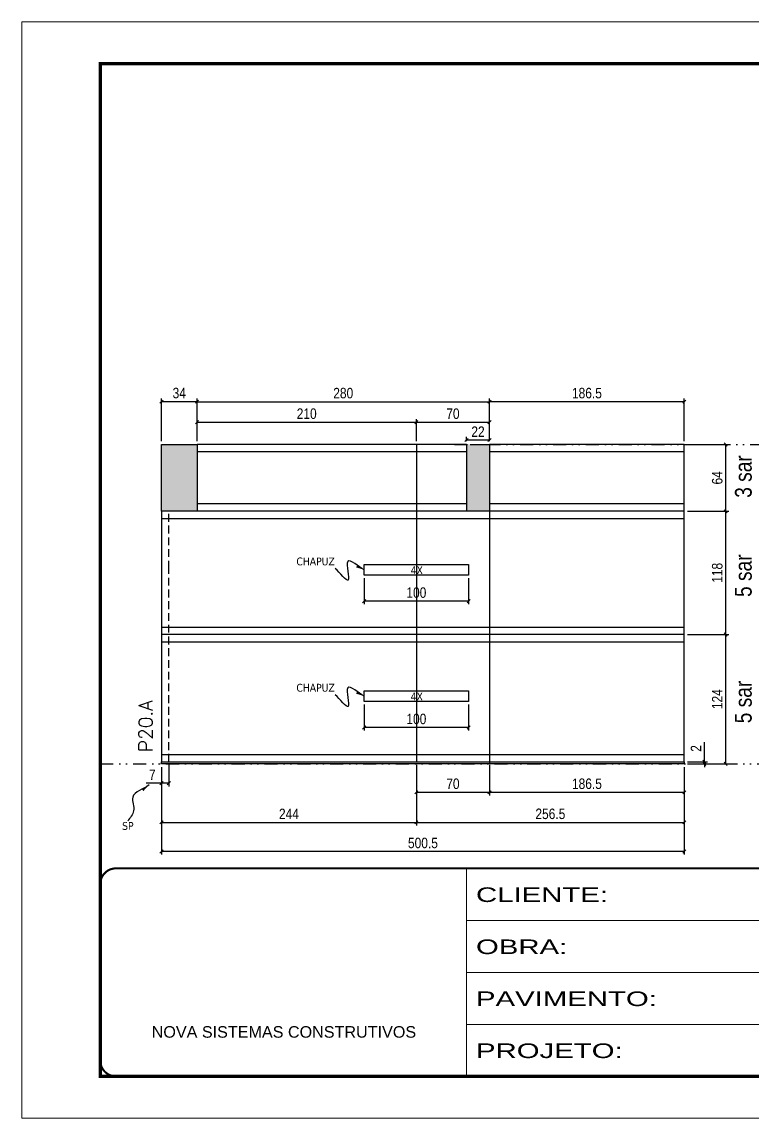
# Model space of a CAD drawing. Extents: x 14400 to 27878, y -21631 to 6985.
# Drawn here: x 19168 to 19868, y -3254 to -2204 of the extents above; entities that cross this region are included whole.
import ezdxf

# ---------------------------------------------------------------- set-up
doc = ezdxf.new("R2010")
doc.units = 0
for name, pattern in [('CONTINUO', [0]), ('DASHED', [0.75, 0.5, -0.25]), ('DIVIDE2', [0.625, 0.25, -0.125, 0, -0.125, 0, -0.125]), ('HIDDEN', [0.375, 0.25, -0.125])]:
    doc.linetypes.add(name, pattern=pattern)
for name, color, linetype in [('COTA', 241, 'Continuous'), ('NOMENCLATURA', 7, 'Continuous'), ('Nível', 160, 'Continuous'), ('Painéis', 200, 'Continuous'), ('SARR_2.2x10', 60, 'Continuous'), ('SARR_2.2x7', 40, 'Continuous'), ('Sarrafo de Pressão', 42, 'HIDDEN'), ('texto', 7, 'Continuous')]:
    doc.layers.add(name, color=color, linetype=linetype)
for name, color, linetype, lineweight in [('Folhas', 255, 'Continuous', 9), ('SARRAFO DE PRESSAO', 251, 'DASHED', 9), ('Texto Seção', 7, 'Continuous', 15)]:
    doc.layers.add(name, color=color, linetype=linetype, lineweight=lineweight)
doc.styles.add('ARIAL', font='arial.ttf')
doc.styles.add('ARIAL_NARROW', font='ARIALN.TTF', dxfattribs={"height": 0.2})
doc.styles.add('COTA TECNICA', font='techl___.ttf', dxfattribs={"height": 10})
doc.styles.add('COTA TECNICA-50', font='techl___.ttf', dxfattribs={"height": 10})
doc.styles.add('REGUA-120', font='ROMANS.shx', dxfattribs={"height": 15})
doc.styles.get("Standard").update_dxf_attribs({"font": 'arial.ttf'})
doc.styles.add('Tecnologia', font='')
doc.styles.get('Tecnologia').set_extended_font_data('Forgotten Futurist')
doc.dimstyles.new('COTA PAINEL-50', dxfattribs={"dimtxt": 10, "dimasz": 3, "dimexe": 3, "dimexo": 3, "dimgap": 3, "dimtad": 1, "dimdec": 1, "dimzin": 12, "dimdsep": 46, "dimtxsty": 'COTA TECNICA-50', "dimblk1": 'OBLIQUE', "dimblk2": 'OBLIQUE', "dimsah": 1, "dimcen": 0.9, "dimclrd": 4, "dimclre": 4, "dimclrt": 240, "dimadec": 1, "dimazin": 3, "dimtfac": 1, "dimtdec": 1, "dimtmove": 0, "dimatfit": 3, "dimfxl": 1, "dimtolj": 1, "dimtzin": 12, "dimarcsym": 0})
doc.dimstyles.new('PAINEL', dxfattribs={"dimtxt": 10, "dimasz": 3, "dimexe": 3, "dimexo": 3, "dimgap": 3, "dimtad": 1, "dimdec": 1, "dimzin": 12, "dimdsep": 46, "dimtxsty": 'COTA TECNICA', "dimblk1": 'OBLIQUE', "dimblk2": 'OBLIQUE', "dimsah": 1, "dimcen": 0.9, "dimclrd": 4, "dimclre": 4, "dimclrt": 240, "dimadec": 1, "dimazin": 3, "dimtfac": 1, "dimtdec": 1, "dimtmove": 0, "dimatfit": 3, "dimfxl": 1, "dimtolj": 1, "dimtzin": 12, "dimarcsym": 0})
doc.dimstyles.get("Standard").update_dxf_attribs({"dimtxt": 0.18, "dimasz": 0.18, "dimexe": 0.18, "dimexo": 0.0625, "dimgap": 0.09, "dimtad": 0, "dimtih": 1, "dimtoh": 1, "dimdec": 4, "dimzin": 0, "dimdsep": 46, "dimtxsty": 'Standard', "dimcen": 0.09, "dimadec": 0, "dimazin": 0, "dimtfac": 1, "dimtdec": 4, "dimtofl": 0, "dimtmove": 0, "dimatfit": 3, "dimfxl": 1, "dimtolj": 1, "dimtzin": 0, "dimarcsym": 0})

# ---------------------------------------------------------------- blocks, each defined once
blk = doc.blocks.new('9999999999')
at = {"color": 30, "linetype": 'CONTINUO'}
for p, q in [((98564.6, 34230.2), (98564.6, 34429.4)), ((98564.6, 34379.6), (99584, 34379.6)), ((98564.6, 34329.8), (99488, 34329.8)), ((98564.6, 34280), (99488, 34280))]:
    blk.add_line(p, q, dxfattribs=at)
at = {"color": 30, "linetype": 'CONTINUO', "const_width": 2}
blk.add_lwpolyline([(99584, 34230.2), (99584, 34414.4, 0.414214), (99569, 34429.4), (98229, 34429.4, 0.414214), (98214, 34414.4), (98214, 34245.2, 0.414214), (98229, 34230.2), (99584, 34230.2)], format="xyb", dxfattribs=at)
at = {"layer": 'Folhas'}
blk.add_lwpolyline([(98139, 34190.2), (99624, 34190.2), (99624, 35240.2), (98139, 35240.2)], close=True, dxfattribs=at)
at = {"layer": 'Folhas', "color": 30, "const_width": 3}
blk.add_lwpolyline([(98214, 34230.2), (99584, 34230.2), (99584, 35200.2), (98214, 35200.2)], close=True, dxfattribs=at)
at = {"color": 7, "linetype": 'Continuous', "ltscale": 5, "style": 'ARIAL'}
blk.add_text('NOVA SISTEMAS CONSTRUTIVOS', height=11.059, dxfattribs=at).set_placement((98263.2, 34267.2))
at = {"layer": 'Folhas', "color": 7, "style": 'Tecnologia', "width": 1.5}
for s, p in [('CLIENTE:', (98573.7, 34397.2)), ('OBRA:', (98573.7, 34347.3)), ('PAVIMENTO:', (98573.7, 34297.5)), ('PROJETO:', (98573.7, 34247.7))]:
    blk.add_text(s, height=14, dxfattribs=at).set_placement(p)
blk = doc.blocks.new('_Oblique')
at = {"color": 0, "linetype": 'ByBlock', "lineweight": -2}
blk.add_line((-0.5, -0.5), (0.5, 0.5), dxfattribs=at)
blk = doc.blocks.new('*D1967')
at = {"layer": 'COTA', "color": 4, "lineweight": -2, "transparency": 16777216}
for p, q in [((19302.1, -2917.6), (19302.1, -2936.1)), ((19309.1, -2915.6), (19309.1, -2936.1)), ((19302.1, -2933.1), (19287.4, -2933.1)), ((19309.1, -2933.1), (19302.1, -2933.1))]:
    blk.add_line(p, q, dxfattribs=at)
at = {"layer": 'Defpoints', "color": 0, "transparency": 16777216}
for p in [(19302.1, -2914.6), (19309.1, -2912.6), (19302.1, -2933.1)]:
    blk.add_point(p, dxfattribs=at)
at = {"layer": 'COTA', "color": 4, "lineweight": -2, "transparency": 16777216, "xscale": 3, "yscale": 3, "zscale": 3, "rotation": 180}
blk.add_blockref('_Oblique', (19302.1, -2933.1), dxfattribs=at)
at = {"layer": 'COTA', "color": 4, "lineweight": -2, "transparency": 16777216, "xscale": 3, "yscale": 3, "zscale": 3}
blk.add_blockref('_Oblique', (19309.1, -2933.1), dxfattribs=at)
at = {"layer": 'COTA', "color": 240, "transparency": 16777216, "insert": (19293.3, -2925), "char_height": 10, "attachment_point": 5, "style": 'COTA TECNICA-50'}
blk.add_mtext('\\A1;7', dxfattribs=at)
blk = doc.blocks.new('*D1968')
at = {"layer": 'COTA', "color": 4, "lineweight": -2, "transparency": 16777216}
for p, q in [((19821.9, -2912.6), (19821.9, -2893.8)), ((19805.6, -2912.6), (19824.9, -2912.6)), ((19805.6, -2914.6), (19824.9, -2914.6)), ((19821.9, -2914.6), (19821.9, -2912.6)), ((19821.9, -2914.6), (19821.9, -2917.6))]:
    blk.add_line(p, q, dxfattribs=at)
at = {"layer": 'Defpoints', "color": 0, "transparency": 16777216}
for p in [(19802.6, -2912.6), (19802.6, -2914.6), (19821.9, -2914.6)]:
    blk.add_point(p, dxfattribs=at)
at = {"layer": 'COTA', "color": 4, "lineweight": -2, "transparency": 16777216, "xscale": 3, "yscale": 3, "zscale": 3}
for p, rotation in [((19821.9, -2912.6), 270), ((19821.9, -2914.6), 90)]:
    blk.add_blockref('_Oblique', p, dxfattribs=dict(at, rotation=rotation))
at = {"layer": 'COTA', "color": 240, "transparency": 16777216, "insert": (19813.9, -2899.8), "char_height": 10, "attachment_point": 5, "rotation": 90, "style": 'COTA TECNICA-50'}
blk.add_mtext('\\A1;2', dxfattribs=at)
blk = doc.blocks.new('*D1969')
at = {"layer": 'COTA', "color": 4, "lineweight": -2, "transparency": 16777216}
for p, q in [((19302.1, -2917.6), (19302.1, -2973.6)), ((19546.1, -2915.6), (19546.1, -2973.6)), ((19302.1, -2970.6), (19546.1, -2970.6))]:
    blk.add_line(p, q, dxfattribs=at)
at = {"layer": 'Defpoints', "color": 0, "transparency": 16777216}
for p in [(19302.1, -2914.6), (19546.1, -2912.6), (19546.1, -2970.6)]:
    blk.add_point(p, dxfattribs=at)
at = {"layer": 'COTA', "color": 4, "lineweight": -2, "transparency": 16777216, "xscale": 3, "yscale": 3, "zscale": 3, "rotation": 180}
blk.add_blockref('_Oblique', (19302.1, -2970.6), dxfattribs=at)
at = {"layer": 'COTA', "color": 4, "lineweight": -2, "transparency": 16777216, "xscale": 3, "yscale": 3, "zscale": 3}
blk.add_blockref('_Oblique', (19546.1, -2970.6), dxfattribs=at)
at = {"layer": 'COTA', "color": 240, "transparency": 16777216, "insert": (19424.1, -2962.5), "char_height": 10, "attachment_point": 5, "style": 'COTA TECNICA-50'}
blk.add_mtext('\\A1;244', dxfattribs=at)
blk = doc.blocks.new('*D1970')
at = {"layer": 'COTA', "color": 4, "lineweight": -2, "transparency": 16777216}
for p, q in [((19546.1, -2915.6), (19546.1, -2973.6)), ((19802.6, -2917.6), (19802.6, -2973.6)), ((19546.1, -2970.6), (19802.6, -2970.6))]:
    blk.add_line(p, q, dxfattribs=at)
at = {"layer": 'Defpoints', "color": 0, "transparency": 16777216}
for p in [(19546.1, -2912.6), (19802.6, -2914.6), (19802.6, -2970.6)]:
    blk.add_point(p, dxfattribs=at)
at = {"layer": 'COTA', "color": 4, "lineweight": -2, "transparency": 16777216, "xscale": 3, "yscale": 3, "zscale": 3, "rotation": 180}
blk.add_blockref('_Oblique', (19546.1, -2970.6), dxfattribs=at)
at = {"layer": 'COTA', "color": 4, "lineweight": -2, "transparency": 16777216, "xscale": 3, "yscale": 3, "zscale": 3}
blk.add_blockref('_Oblique', (19802.6, -2970.6), dxfattribs=at)
at = {"layer": 'COTA', "color": 240, "transparency": 16777216, "insert": (19674.4, -2962.5), "char_height": 10, "attachment_point": 5, "style": 'COTA TECNICA-50'}
blk.add_mtext('\\A1;256.5', dxfattribs=at)
blk = doc.blocks.new('*D1971')
at = {"layer": 'COTA', "color": 4, "linetype": 'ByBlock', "lineweight": -2, "transparency": 16777216}
for p, q in [((19496.1, -2857.7), (19496.1, -2882.7)), ((19596.1, -2857.7), (19596.1, -2882.7)), ((19596.1, -2879.7), (19496.1, -2879.7))]:
    blk.add_line(p, q, dxfattribs=at)
at = {"layer": 'Defpoints', "color": 0, "linetype": 'ByBlock', "transparency": 16777216}
for p in [(19496.1, -2854.7), (19596.1, -2854.7), (19496.1, -2879.7)]:
    blk.add_point(p, dxfattribs=at)
at = {"layer": 'COTA', "color": 4, "linetype": 'ByBlock', "lineweight": -2, "transparency": 16777216, "xscale": 3, "yscale": 3, "zscale": 3, "rotation": 180}
blk.add_blockref('_Oblique', (19496.1, -2879.7), dxfattribs=at)
at = {"layer": 'COTA', "color": 4, "linetype": 'ByBlock', "lineweight": -2, "transparency": 16777216, "xscale": 3, "yscale": 3, "zscale": 3}
blk.add_blockref('_Oblique', (19596.1, -2879.7), dxfattribs=at)
at = {"layer": 'COTA', "color": 240, "linetype": 'ByBlock', "transparency": 16777216, "insert": (19546.1, -2871.6), "char_height": 10, "attachment_point": 5, "style": 'COTA TECNICA'}
blk.add_mtext('\\A1;100', dxfattribs=at)
blk = doc.blocks.new('*D1972')
at = {"layer": 'COTA', "color": 4, "lineweight": -2, "transparency": 16777216}
for p, q in [((19546.1, -2915.6), (19546.1, -2944.8)), ((19616.1, -2915.6), (19616.1, -2944.8)), ((19546.1, -2941.8), (19616.1, -2941.8))]:
    blk.add_line(p, q, dxfattribs=at)
at = {"layer": 'Defpoints', "color": 0, "transparency": 16777216}
for p in [(19546.1, -2912.6), (19616.1, -2912.6), (19616.1, -2941.8)]:
    blk.add_point(p, dxfattribs=at)
at = {"layer": 'COTA', "color": 4, "lineweight": -2, "transparency": 16777216, "xscale": 3, "yscale": 3, "zscale": 3, "rotation": 180}
blk.add_blockref('_Oblique', (19546.1, -2941.8), dxfattribs=at)
at = {"layer": 'COTA', "color": 4, "lineweight": -2, "transparency": 16777216, "xscale": 3, "yscale": 3, "zscale": 3}
blk.add_blockref('_Oblique', (19616.1, -2941.8), dxfattribs=at)
at = {"layer": 'COTA', "color": 240, "transparency": 16777216, "insert": (19581.1, -2933.7), "char_height": 10, "attachment_point": 5, "style": 'COTA TECNICA'}
blk.add_mtext('\\A1;70', dxfattribs=at)
blk = doc.blocks.new('*D1973')
at = {"layer": 'COTA', "color": 4, "lineweight": -2, "transparency": 16777216}
for p, q in [((19616.1, -2915.6), (19616.1, -2944.8)), ((19802.6, -2917.6), (19802.6, -2944.8)), ((19616.1, -2941.8), (19802.6, -2941.8))]:
    blk.add_line(p, q, dxfattribs=at)
at = {"layer": 'Defpoints', "color": 0, "transparency": 16777216}
for p in [(19616.1, -2912.6), (19802.6, -2914.6), (19802.6, -2941.8)]:
    blk.add_point(p, dxfattribs=at)
at = {"layer": 'COTA', "color": 4, "lineweight": -2, "transparency": 16777216, "xscale": 3, "yscale": 3, "zscale": 3, "rotation": 180}
blk.add_blockref('_Oblique', (19616.1, -2941.8), dxfattribs=at)
at = {"layer": 'COTA', "color": 4, "lineweight": -2, "transparency": 16777216, "xscale": 3, "yscale": 3, "zscale": 3}
blk.add_blockref('_Oblique', (19802.6, -2941.8), dxfattribs=at)
at = {"layer": 'COTA', "color": 240, "transparency": 16777216, "insert": (19709.4, -2933.7), "char_height": 10, "attachment_point": 5, "style": 'COTA TECNICA'}
blk.add_mtext('\\A1;186.5', dxfattribs=at)
blk = doc.blocks.new('*D1982')
at = {"layer": 'COTA', "color": 4, "lineweight": -2, "transparency": 16777216}
for p, q in [((19805.6, -2790.6), (19845.3, -2790.6)), ((19842.3, -2914.6), (19842.3, -2790.6)), ((19805.6, -2914.6), (19845.3, -2914.6))]:
    blk.add_line(p, q, dxfattribs=at)
at = {"layer": 'Defpoints', "color": 0, "transparency": 16777216}
for p in [(19802.6, -2790.6), (19842.3, -2790.6), (19802.6, -2914.6)]:
    blk.add_point(p, dxfattribs=at)
at = {"layer": 'COTA', "color": 4, "lineweight": -2, "transparency": 16777216, "xscale": 3, "yscale": 3, "zscale": 3}
for p, rotation in [((19842.3, -2790.6), 90), ((19842.3, -2914.6), 270)]:
    blk.add_blockref('_Oblique', p, dxfattribs=dict(at, rotation=rotation))
at = {"layer": 'COTA', "color": 240, "transparency": 16777216, "insert": (19834.2, -2852.6), "char_height": 10, "attachment_point": 5, "rotation": 90, "style": 'COTA TECNICA'}
blk.add_mtext('\\A1;124', dxfattribs=at)
blk = doc.blocks.new('*D1989')
at = {"layer": 'COTA', "color": 4, "lineweight": -2, "transparency": 16777216}
for p, q in [((19805.6, -2608.6), (19845.3, -2608.6)), ((19842.3, -2672.6), (19842.3, -2608.6)), ((19805.6, -2672.6), (19845.3, -2672.6))]:
    blk.add_line(p, q, dxfattribs=at)
at = {"layer": 'Defpoints', "color": 0, "transparency": 16777216}
for p in [(19802.6, -2608.6), (19842.3, -2608.6), (19802.6, -2672.6)]:
    blk.add_point(p, dxfattribs=at)
at = {"layer": 'COTA', "color": 4, "lineweight": -2, "transparency": 16777216, "xscale": 3, "yscale": 3, "zscale": 3}
for p, rotation in [((19842.3, -2608.6), 90), ((19842.3, -2672.6), 270)]:
    blk.add_blockref('_Oblique', p, dxfattribs=dict(at, rotation=rotation))
at = {"layer": 'COTA', "color": 240, "transparency": 16777216, "insert": (19834.2, -2640.6), "char_height": 10, "attachment_point": 5, "rotation": 90, "style": 'COTA TECNICA'}
blk.add_mtext('\\A1;64', dxfattribs=at)
blk = doc.blocks.new('*D1983')
at = {"layer": 'COTA', "color": 4, "lineweight": -2, "transparency": 16777216}
for p, q in [((19302.1, -2605.6), (19302.1, -2564.7)), ((19336.1, -2567.7), (19302.1, -2567.7)), ((19336.1, -2605.6), (19336.1, -2564.7))]:
    blk.add_line(p, q, dxfattribs=at)
at = {"layer": 'Defpoints', "color": 0, "transparency": 16777216}
for p in [(19302.1, -2567.7), (19302.1, -2608.6), (19336.1, -2608.6)]:
    blk.add_point(p, dxfattribs=at)
at = {"layer": 'COTA', "color": 4, "lineweight": -2, "transparency": 16777216, "xscale": 3, "yscale": 3, "zscale": 3, "rotation": 180}
blk.add_blockref('_Oblique', (19302.1, -2567.7), dxfattribs=at)
at = {"layer": 'COTA', "color": 4, "lineweight": -2, "transparency": 16777216, "xscale": 3, "yscale": 3, "zscale": 3}
blk.add_blockref('_Oblique', (19336.1, -2567.7), dxfattribs=at)
at = {"layer": 'COTA', "color": 240, "transparency": 16777216, "insert": (19319.1, -2559.4), "char_height": 10, "attachment_point": 5, "style": 'COTA TECNICA'}
blk.add_mtext('\\A1;34', dxfattribs=at)
blk = doc.blocks.new('*D1984')
at = {"layer": 'COTA', "color": 4, "lineweight": -2, "transparency": 16777216}
for p, q in [((19336.1, -2605.6), (19336.1, -2564.7)), ((19336.1, -2567.7), (19616.1, -2567.7)), ((19616.1, -2605.6), (19616.1, -2564.7))]:
    blk.add_line(p, q, dxfattribs=at)
at = {"layer": 'Defpoints', "color": 0, "transparency": 16777216}
for p in [(19616.1, -2567.7), (19336.1, -2608.6), (19616.1, -2608.6)]:
    blk.add_point(p, dxfattribs=at)
at = {"layer": 'COTA', "color": 4, "lineweight": -2, "transparency": 16777216, "xscale": 3, "yscale": 3, "zscale": 3, "rotation": 180}
blk.add_blockref('_Oblique', (19336.1, -2567.7), dxfattribs=at)
at = {"layer": 'COTA', "color": 4, "lineweight": -2, "transparency": 16777216, "xscale": 3, "yscale": 3, "zscale": 3}
blk.add_blockref('_Oblique', (19616.1, -2567.7), dxfattribs=at)
at = {"layer": 'COTA', "color": 240, "transparency": 16777216, "insert": (19476.1, -2559.5), "char_height": 10, "attachment_point": 5, "style": 'COTA TECNICA'}
blk.add_mtext('\\A1;280', dxfattribs=at)
blk = doc.blocks.new('*D1985')
at = {"layer": 'COTA', "color": 4, "lineweight": -2, "transparency": 16777216}
for p, q in [((19616.1, -2605.6), (19616.1, -2564.7)), ((19802.6, -2567.7), (19616.1, -2567.7)), ((19802.6, -2605.6), (19802.6, -2564.7))]:
    blk.add_line(p, q, dxfattribs=at)
at = {"layer": 'Defpoints', "color": 0, "transparency": 16777216}
for p in [(19616.1, -2567.7), (19616.1, -2608.6), (19802.6, -2608.6)]:
    blk.add_point(p, dxfattribs=at)
at = {"layer": 'COTA', "color": 4, "lineweight": -2, "transparency": 16777216, "xscale": 3, "yscale": 3, "zscale": 3, "rotation": 180}
blk.add_blockref('_Oblique', (19616.1, -2567.7), dxfattribs=at)
at = {"layer": 'COTA', "color": 4, "lineweight": -2, "transparency": 16777216, "xscale": 3, "yscale": 3, "zscale": 3}
blk.add_blockref('_Oblique', (19802.6, -2567.7), dxfattribs=at)
at = {"layer": 'COTA', "color": 240, "transparency": 16777216, "insert": (19709.4, -2559.5), "char_height": 10, "attachment_point": 5, "style": 'COTA TECNICA'}
blk.add_mtext('\\A1;186.5', dxfattribs=at)
blk = doc.blocks.new('*D1986')
at = {"layer": 'COTA', "color": 4, "lineweight": -2, "transparency": 16777216}
for p, q in [((19336.1, -2605.6), (19336.1, -2584.3)), ((19336.1, -2587.3), (19546.1, -2587.3)), ((19546.1, -2605.6), (19546.1, -2584.3))]:
    blk.add_line(p, q, dxfattribs=at)
at = {"layer": 'Defpoints', "color": 0, "transparency": 16777216}
for p in [(19546.1, -2587.3), (19336.1, -2608.6), (19546.1, -2608.6)]:
    blk.add_point(p, dxfattribs=at)
at = {"layer": 'COTA', "color": 4, "lineweight": -2, "transparency": 16777216, "xscale": 3, "yscale": 3, "zscale": 3, "rotation": 180}
blk.add_blockref('_Oblique', (19336.1, -2587.3), dxfattribs=at)
at = {"layer": 'COTA', "color": 4, "lineweight": -2, "transparency": 16777216, "xscale": 3, "yscale": 3, "zscale": 3}
blk.add_blockref('_Oblique', (19546.1, -2587.3), dxfattribs=at)
at = {"layer": 'COTA', "color": 240, "transparency": 16777216, "insert": (19441.1, -2579.2), "char_height": 10, "attachment_point": 5, "style": 'COTA TECNICA'}
blk.add_mtext('\\A1;210', dxfattribs=at)
blk = doc.blocks.new('*D1987')
at = {"layer": 'COTA', "color": 4, "lineweight": -2, "transparency": 16777216}
for p, q in [((19546.1, -2605.6), (19546.1, -2584.3)), ((19546.1, -2587.3), (19616.1, -2587.3)), ((19616.1, -2605.6), (19616.1, -2584.3))]:
    blk.add_line(p, q, dxfattribs=at)
at = {"layer": 'Defpoints', "color": 0, "transparency": 16777216}
for p in [(19616.1, -2587.3), (19546.1, -2608.6), (19616.1, -2608.6)]:
    blk.add_point(p, dxfattribs=at)
at = {"layer": 'COTA', "color": 4, "lineweight": -2, "transparency": 16777216, "xscale": 3, "yscale": 3, "zscale": 3, "rotation": 180}
blk.add_blockref('_Oblique', (19546.1, -2587.3), dxfattribs=at)
at = {"layer": 'COTA', "color": 4, "lineweight": -2, "transparency": 16777216, "xscale": 3, "yscale": 3, "zscale": 3}
blk.add_blockref('_Oblique', (19616.1, -2587.3), dxfattribs=at)
at = {"layer": 'COTA', "color": 240, "transparency": 16777216, "insert": (19581.1, -2579.2), "char_height": 10, "attachment_point": 5, "style": 'COTA TECNICA'}
blk.add_mtext('\\A1;70', dxfattribs=at)
blk = doc.blocks.new('*D1988')
at = {"layer": 'COTA', "color": 4, "lineweight": -2, "transparency": 16777216}
for p, q in [((19594.1, -2605.6), (19594.1, -2601.4)), ((19616.1, -2605.6), (19616.1, -2601.4)), ((19616.1, -2604.4), (19594.1, -2604.4))]:
    blk.add_line(p, q, dxfattribs=at)
at = {"layer": 'Defpoints', "color": 0, "transparency": 16777216}
for p in [(19594.1, -2604.4), (19594.1, -2608.6), (19616.1, -2608.6)]:
    blk.add_point(p, dxfattribs=at)
at = {"layer": 'COTA', "color": 4, "lineweight": -2, "transparency": 16777216, "xscale": 3, "yscale": 3, "zscale": 3, "rotation": 180}
blk.add_blockref('_Oblique', (19594.1, -2604.4), dxfattribs=at)
at = {"layer": 'COTA', "color": 4, "lineweight": -2, "transparency": 16777216, "xscale": 3, "yscale": 3, "zscale": 3}
blk.add_blockref('_Oblique', (19616.1, -2604.4), dxfattribs=at)
at = {"layer": 'COTA', "color": 240, "transparency": 16777216, "insert": (19605.1, -2596.4), "char_height": 10, "attachment_point": 5, "style": 'COTA TECNICA'}
blk.add_mtext('\\A1;22', dxfattribs=at)
blk = doc.blocks.new('*D2021')
at = {"layer": 'COTA', "color": 4, "lineweight": -2, "transparency": 16777216}
for p, q in [((19805.6, -2672.6), (19845.3, -2672.6)), ((19842.3, -2790.6), (19842.3, -2672.6)), ((19805.6, -2790.6), (19845.3, -2790.6))]:
    blk.add_line(p, q, dxfattribs=at)
at = {"layer": 'Defpoints', "color": 0, "transparency": 16777216}
for p in [(19802.6, -2672.6), (19842.3, -2672.6), (19802.6, -2790.6)]:
    blk.add_point(p, dxfattribs=at)
at = {"layer": 'COTA', "color": 4, "lineweight": -2, "transparency": 16777216, "xscale": 3, "yscale": 3, "zscale": 3}
for p, rotation in [((19842.3, -2672.6), 90), ((19842.3, -2790.6), 270)]:
    blk.add_blockref('_Oblique', p, dxfattribs=dict(at, rotation=rotation))
at = {"layer": 'COTA', "color": 240, "transparency": 16777216, "insert": (19834.2, -2731.6), "char_height": 10, "attachment_point": 5, "rotation": 90, "style": 'COTA TECNICA'}
blk.add_mtext('\\A1;118', dxfattribs=at)
blk = doc.blocks.new('*D2026')
at = {"layer": 'COTA', "color": 4, "linetype": 'ByBlock', "lineweight": -2, "transparency": 16777216}
for p, q in [((19496.1, -2736.7), (19496.1, -2761.7)), ((19596.1, -2736.7), (19596.1, -2761.7)), ((19596.1, -2758.7), (19496.1, -2758.7))]:
    blk.add_line(p, q, dxfattribs=at)
at = {"layer": 'Defpoints', "color": 0, "linetype": 'ByBlock', "transparency": 16777216}
for p in [(19496.1, -2733.7), (19596.1, -2733.7), (19496.1, -2758.7)]:
    blk.add_point(p, dxfattribs=at)
at = {"layer": 'COTA', "color": 4, "linetype": 'ByBlock', "lineweight": -2, "transparency": 16777216, "xscale": 3, "yscale": 3, "zscale": 3, "rotation": 180}
blk.add_blockref('_Oblique', (19496.1, -2758.7), dxfattribs=at)
at = {"layer": 'COTA', "color": 4, "linetype": 'ByBlock', "lineweight": -2, "transparency": 16777216, "xscale": 3, "yscale": 3, "zscale": 3}
blk.add_blockref('_Oblique', (19596.1, -2758.7), dxfattribs=at)
at = {"layer": 'COTA', "color": 240, "linetype": 'ByBlock', "transparency": 16777216, "insert": (19546.1, -2750.6), "char_height": 10, "attachment_point": 5, "style": 'COTA TECNICA'}
blk.add_mtext('\\A1;100', dxfattribs=at)
blk = doc.blocks.new('*D2962')
at = {"layer": 'COTA', "color": 4, "lineweight": -2, "transparency": 16777216}
for p, q in [((19302.1, -2917.6), (19302.1, -3001.5)), ((19802.6, -2917.6), (19802.6, -3001.5)), ((19802.6, -2998.5), (19302.1, -2998.5))]:
    blk.add_line(p, q, dxfattribs=at)
at = {"layer": 'Defpoints', "color": 0, "transparency": 16777216}
for p in [(19302.1, -2914.6), (19802.6, -2914.6), (19302.1, -2998.5)]:
    blk.add_point(p, dxfattribs=at)
at = {"layer": 'COTA', "color": 4, "lineweight": -2, "transparency": 16777216, "xscale": 3, "yscale": 3, "zscale": 3, "rotation": 180}
blk.add_blockref('_Oblique', (19302.1, -2998.5), dxfattribs=at)
at = {"layer": 'COTA', "color": 4, "lineweight": -2, "transparency": 16777216, "xscale": 3, "yscale": 3, "zscale": 3}
blk.add_blockref('_Oblique', (19802.6, -2998.5), dxfattribs=at)
at = {"layer": 'COTA', "color": 240, "transparency": 16777216, "insert": (19552.4, -2990.4), "char_height": 10, "attachment_point": 5, "style": 'COTA TECNICA'}
blk.add_mtext('\\A1;500.5', dxfattribs=at)

msp = doc.modelspace()

# ---------------------------------------------------------------- hatches: boundary and pattern name
at = {"layer": 'COTA'}
h = msp.add_hatch(dxfattribs=at)
h.set_pattern_fill('AR-CONC', color=256, scale=0.03)
h.set_pattern_definition([(50, (0, -55), (5.4655401, -0.4781726), [0.5715, -6.2865]), (355, (0, -55), (-1.0573026, 5.7317054), [0.4572, -5.0292175]), (100.451445, (0.4555, -55.04), (4.4082374, 5.2535326), [0.4857003, -5.3427073]), (46.1842, (0, -53.476), (8.1323712, -1.2612698), [0.85725, -9.42975]), (96.635558, (0.678, -53.581), (7.122124, 7.4227837), [0.7285507, -8.0140682]), (351.18415, (0, -53.476), (7.122124, 7.4227837), [0.685799, -7.543792]), (21, (0.762, -53.857), (4.5484317, -3.0679559), [0.5715, -6.2865]), (326, (0.762, -53.857), (1.8540609, 5.525639), [0.4572, -5.0292]), (71.451445, (1.141, -54.1127), (6.4024926, 2.457683), [0.4857003, -5.3426981]), (37.5, (0, -55), (0.0926581, 2.53665117), [0, -4.96824, 0, -5.1054, 0, -5.04825]), (7.5, (0, -55), (2.00458988, 3.00541724), [0, -2.91084, 0, -4.85394, 0, -1.92405]), (327.5, (-1.6993, -55), (4.06771786, -0.17186232), [0, -1.905, 0, -5.9436, 0, -7.8867]), (317.5, (-2.4613, -55), (4.44387544, 0.7627947), [0, -2.4765, 0, -3.94716, 0, -5.6007])])
h.paths.add_polyline_path([(19302.127, -2672.59), (19336.127, -2672.59), (19336.127, -2608.59), (19302.127, -2608.59)])
h.paths.add_polyline_path([(19594.127, -2672.59), (19616.127, -2672.59), (19616.127, -2608.59), (19597.737, -2608.59), (19594.127, -2608.59)])

# ---------------------------------------------------------------- linework, layer by layer
for p, q in [((19302.127, -2672.59), (19302.127, -2608.59)), ((19302.127, -2608.59), (19336.127, -2608.59)), ((19597.737, -2608.59), (19616.127, -2608.59))]:
    msp.add_line(p, q, dxfattribs=at)
at = {"layer": 'Nível', "color": 4, "linetype": 'DIVIDE2', "ltscale": 50}
for p, q in [((19582.62, -2608.59), (20613.467, -2608.59)), ((19243.467, -2914.59), (20613.467, -2914.59))]:
    msp.add_line(p, q, dxfattribs=at)
at = {"layer": 'Painéis'}
for p, q in [((19594.127, -2608.59), (19336.127, -2608.59)), ((19336.127, -2608.59), (19336.127, -2672.59)), ((19546.127, -2608.59), (19546.127, -2912.59)), ((19594.127, -2608.59), (19594.127, -2672.59)), ((19616.127, -2608.59), (19616.127, -2914.59)), ((19802.627, -2608.59), (19616.127, -2608.59)), ((19802.627, -2912.59), (19802.627, -2608.59)), ((19302.127, -2672.59), (19302.127, -2912.59)), ((19802.627, -2672.59), (19302.127, -2672.59)), ((19802.627, -2790.59), (19302.127, -2790.59))]:
    msp.add_line(p, q, dxfattribs=at)
msp.add_lwpolyline([(19802.627, -2914.59), (19302.127, -2914.59), (19302.127, -2912.59), (19802.627, -2912.59)], close=True, dxfattribs=at)
at = {"layer": 'SARR_2.2x10'}
for points in [[(19496.127, -2723.747), (19596.127, -2723.747), (19596.127, -2733.747), (19496.127, -2733.747)], [(19496.127, -2844.747), (19596.127, -2844.747), (19596.127, -2854.747), (19496.127, -2854.747)]]:
    msp.add_lwpolyline(points, close=True, dxfattribs=at)
at = {"layer": 'SARR_2.2x7'}
for p, q in [((19594.127, -2615.59), (19336.127, -2615.59)), ((19802.627, -2615.59), (19616.127, -2615.59)), ((19594.127, -2665.59), (19336.127, -2665.59)), ((19802.627, -2665.59), (19616.127, -2665.59)), ((19302.127, -2679.59), (19546.127, -2679.59)), ((19546.127, -2679.59), (19802.627, -2679.59)), ((19302.127, -2783.59), (19546.127, -2783.59)), ((19546.127, -2783.59), (19802.627, -2783.59)), ((19302.127, -2797.59), (19546.127, -2797.59)), ((19546.127, -2797.59), (19802.627, -2797.59)), ((19302.127, -2905.59), (19546.127, -2905.59)), ((19546.127, -2905.59), (19802.627, -2905.59))]:
    msp.add_line(p, q, dxfattribs=at)
at = {"layer": 'Sarrafo de Pressão', "ltscale": 30}
for p, q in [((19309.127, -2727.59), (19309.127, -2672.59)), ((19309.127, -2912.59), (19309.127, -2727.59))]:
    msp.add_line(p, q, dxfattribs=at)

# ---------------------------------------------------------------- block references
at = {"layer": 'SARRAFO DE PRESSAO', "color": 6, "linetype": 'ByBlock'}
msp.add_blockref('9999999999', (-78970.511, -37444.079), dxfattribs=at)

# ---------------------------------------------------------------- texts
at = {"layer": 'NOMENCLATURA', "style": 'ARIAL_NARROW'}
for s, p in [('3 sar', (19867.144, -2659.71)), ('5 sar', (19867.144, -2754.71)), ('5 sar', (19867.144, -2875.71))]:
    msp.add_text(s, height=16, rotation=90, dxfattribs=at).set_placement(p)
at = {"layer": 'texto', "color": 0, "char_height": 7.5, "attachment_point": 5}
for s, insert in [('{\\fTahoma|b0|i0|c0|p34;\\C4;CHAPUZ}', (19449.577, -2720.733)), ('{\\fTahoma|b0|i0|c0|p34;\\C4;4X}', (19546.519, -2729.04)), ('{\\fTahoma|b0|i0|c0|p34;\\C4;CHAPUZ}', (19449.577, -2841.733)), ('{\\fTahoma|b0|i0|c0|p34;\\C4;4X}', (19546.519, -2850.04)), ('{\\fTahoma|b0|i0|c0|p34;\\C4;SP}', (19269.88, -2974.082))]:
    msp.add_mtext(s, dxfattribs=dict(at, insert=insert))
at = {"layer": 'Texto Seção', "insert": (19293.507, -2903.339), "char_height": 13, "width": 285.32988, "attachment_point": 7, "rotation": 90, "style": 'REGUA-120'}
msp.add_mtext('P20.A', dxfattribs=at)

# ---------------------------------------------------------------- dimensions: what is measured, and where the dimension line sits
at = {"layer": 'COTA'}
for base, p1, p2, dimstyle, picture, middle in [((19302.127, -2567.669), (19336.127, -2608.59), (19302.127, -2608.59), 'PAINEL', '*D1983', (19319.127, -2559.45)), ((19616.127, -2567.669), (19336.127, -2608.59), (19616.127, -2608.59), 'PAINEL', '*D1984', (19476.127, -2559.545)), ((19616.127, -2567.669), (19802.627, -2608.59), (19616.127, -2608.59), 'PAINEL', '*D1985', (19709.377, -2559.538)), ((19546.127, -2587.329), (19336.127, -2608.59), (19546.127, -2608.59), 'PAINEL', '*D1986', (19441.127, -2579.226)), ((19594.127, -2604.35), (19616.127, -2608.59), (19594.127, -2608.59), 'PAINEL', '*D1988', (19605.127, -2596.35)), ((19546.127, -2970.611), (19302.127, -2914.59), (19546.127, -2912.59), 'COTA PAINEL-50', '*D1969', (19424.127, -2962.538)), ((19302.127, -2998.534), (19802.627, -2914.59), (19302.127, -2914.59), 'PAINEL', '*D2962', (19552.377, -2990.425)), ((19802.627, -2970.611), (19546.127, -2912.59), (19802.627, -2914.59), 'COTA PAINEL-50', '*D1970', (19674.377, -2962.501)), ((19616.127, -2941.802), (19546.127, -2912.59), (19616.127, -2912.59), 'PAINEL', '*D1972', (19581.127, -2933.699))]:
    dim = msp.add_linear_dim(base=base, p1=p1, p2=p2, dimstyle=dimstyle, dxfattribs=at)
    dim.commit()
    dim.dimension.update_dxf_attribs({"geometry": picture, "text_midpoint": middle})
for base, p1, p2, picture, middle in [((19616.127, -2587.329), (19546.127, -2608.59), (19616.127, -2608.59), '*D1987', (19581.127, -2579.226)), ((19802.627, -2941.802), (19616.127, -2912.59), (19802.627, -2914.59), '*D1973', (19709.377, -2933.67))]:
    dim = msp.add_linear_dim(base=base, p1=p1, p2=p2, dimstyle='PAINEL', override={"dimtmove": 1}, dxfattribs=at)
    dim.commit()
    dim.dimension.update_dxf_attribs({"geometry": picture, "text_midpoint": middle})
dim = msp.add_linear_dim(base=(19842.268, -2608.59), p1=(19802.627, -2672.59), p2=(19802.627, -2608.59), angle=90, dimstyle='PAINEL', override={"dimtmove": 1}, dxfattribs=at)
dim.commit()
dim.dimension.update_dxf_attribs({"geometry": '*D1989', "text_midpoint": (19834.166, -2640.59)})
for base, p1, p2, angle, dimstyle, picture, middle in [((19842.268, -2672.59), (19802.627, -2790.59), (19802.627, -2672.59), 90, 'PAINEL', '*D2021', (19834.173, -2731.59)), ((19842.268, -2790.59), (19802.627, -2914.59), (19802.627, -2790.59), 90, 'PAINEL', '*D1982', (19834.195, -2852.59)), ((19302.127, -2933.101), (19309.127, -2912.59), (19302.127, -2914.59), 180, 'COTA PAINEL-50', '*D1967', (19293.262, -2925.027))]:
    dim = msp.add_linear_dim(base=base, p1=p1, p2=p2, angle=angle, dimstyle=dimstyle, dxfattribs=at)
    dim.commit()
    dim.dimension.update_dxf_attribs({"geometry": picture, "text_midpoint": middle})
at = {"layer": 'COTA', "linetype": 'ByBlock'}
for base, p1, p2, picture, middle in [((19496.127, -2758.674), (19596.127, -2733.747), (19496.127, -2733.747), '*D2026', (19546.127, -2750.572)), ((19496.127, -2879.674), (19596.127, -2854.747), (19496.127, -2854.747), '*D1971', (19546.127, -2871.572))]:
    dim = msp.add_linear_dim(base=base, p1=p1, p2=p2, dimstyle='PAINEL', dxfattribs=at)
    dim.commit()
    dim.dimension.update_dxf_attribs({"geometry": picture, "text_midpoint": middle})
at = {"layer": 'COTA'}
dim = msp.add_linear_dim(base=(19821.885, -2914.59), p1=(19802.627, -2912.59), p2=(19802.627, -2914.59), angle=90, dimstyle='COTA PAINEL-50', dxfattribs=at)
dim.commit()
dim.dimension.update_dxf_attribs({"geometry": '*D1968', "text_midpoint": (19821.885, -2899.844), "dimtype": 160})

# ---------------------------------------------------------------- leaders
at = {"layer": 'COTA', "path_type": 1}
for points in [[(19496.127, -2728.747), (19480.342, -2720.733), (19480.927, -2738.602), (19468.494, -2727.461)], [(19496.127, -2849.747), (19480.342, -2841.733), (19480.927, -2859.602), (19468.494, -2848.461)], [(19290.298, -2934.771), (19274.513, -2946.606), (19275.438, -2959.612), (19269.885, -2969.394)]]:
    msp.add_leader(points, dimstyle='Standard', override={"dimasz": 8}, dxfattribs=at)

doc.saveas('drawing.dxf')
